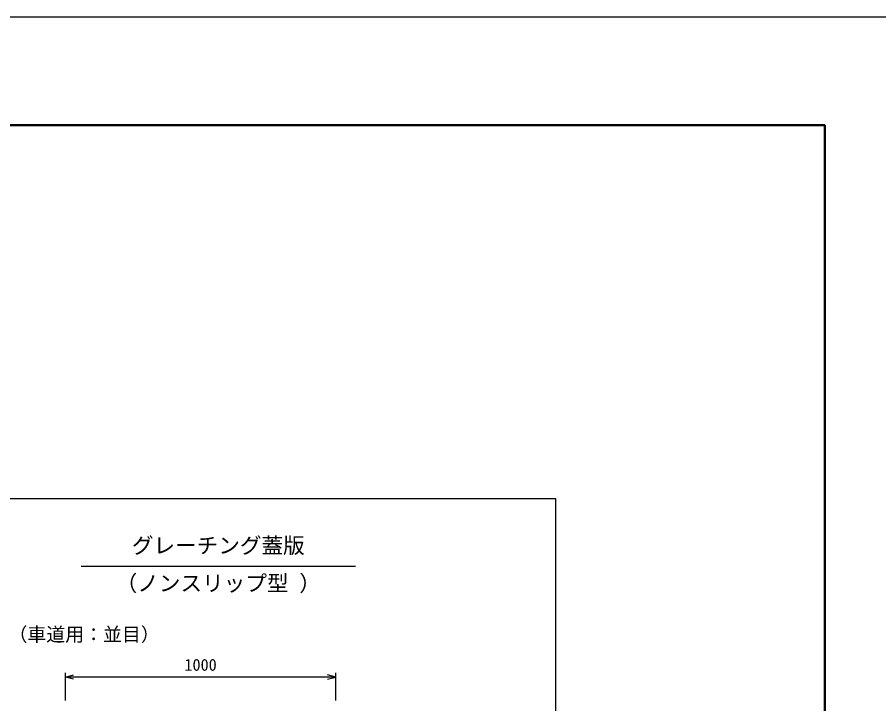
# Model space of a CAD drawing. Units: millimetres, scale not verified. Extents: x -16800 to 16800, y -5940 to 5940.
# Drawn here: x -3389 to -200, y 3396 to 5940 of the extents above; entities that cross this region are included whole.
import ezdxf
from ezdxf.enums import TextEntityAlignment as Align

# ---------------------------------------------------------------- set-up
doc = ezdxf.new("R2010")
doc.units = ezdxf.units.MM
doc.header["$LTSCALE"] = 20
for name, color, linetype, lineweight in [('0-0_DIM', 7, 'Continuous', 25), ('0-1_Defpoints', 5, 'Continuous', 25), ('0-6_TXT', 7, 'Continuous', 25), ('0-7_WAKU', 3, 'Continuous', 25)]:
    doc.layers.add(name, color=color, linetype=linetype, lineweight=lineweight)
doc.styles.add('ＭＳ ゴシック', font='')
doc.styles.get('ＭＳ ゴシック').set_extended_font_data('MS Gothic')

msp = doc.modelspace()

# ---------------------------------------------------------------- linework, layer by layer
at = {"layer": '0-0_DIM'}
for p, q in [((-3210.13, 3409.11), (-3210.13, 3510.7)), ((-2210.13, 3409.11), (-2210.13, 3510.7)), ((-2210.13, 3495.7), (-3210.13, 3495.7))]:
    msp.add_line(p, q, dxfattribs=at)
for points in [[(-3180.13, 3487.66), (-3210.13, 3495.7), (-3180.13, 3503.74)], [(-2240.13, 3487.66), (-2210.13, 3495.7), (-2240.13, 3503.74)]]:
    msp.add_lwpolyline(points, dxfattribs=at)
at = {"layer": '0-1_Defpoints'}
msp.add_lwpolyline([(-16800, -5940), (0, -5940), (0, 5940), (-16800, 5940)], close=True, dxfattribs=at)
at = {"layer": '0-6_TXT'}
msp.add_line((-3152.51, 3906.11), (-2136.92, 3906.11), dxfattribs=at)
msp.add_lwpolyline([(-3894.71, 506.11), (-1394.71, 506.11), (-1394.71, 4156.11), (-3894.71, 4156.11)], close=True, dxfattribs=at)
at = {"layer": '0-7_WAKU', "lineweight": 50}
msp.add_lwpolyline([(-16400, -5540), (-400, -5540), (-400, 5540), (-16400, 5540)], close=True, dxfattribs=at)

# ---------------------------------------------------------------- texts
at = {"layer": '0-0_DIM', "style": 'ＭＳ ゴシック'}
for s, height, p in [('（車道用：並目）', 51.32, (-3421.26, 3612.48)), ('1000', 43.99, (-2770.13, 3505.7))]:
    msp.add_text(s, height=height, dxfattribs=at).set_placement(p, align=Align.BOTTOM_LEFT)
at = {"layer": '0-6_TXT', "style": 'ＭＳ ゴシック'}
for s, p in [('グレーチング蓋版', (-2964.71, 3936.11)), ('（ノンスリップ型 ）', (-3024.71, 3796.11))]:
    msp.add_text(s, height=58.65, dxfattribs=at).set_placement(p, align=Align.BOTTOM_LEFT)

doc.saveas('drawing.dxf')
